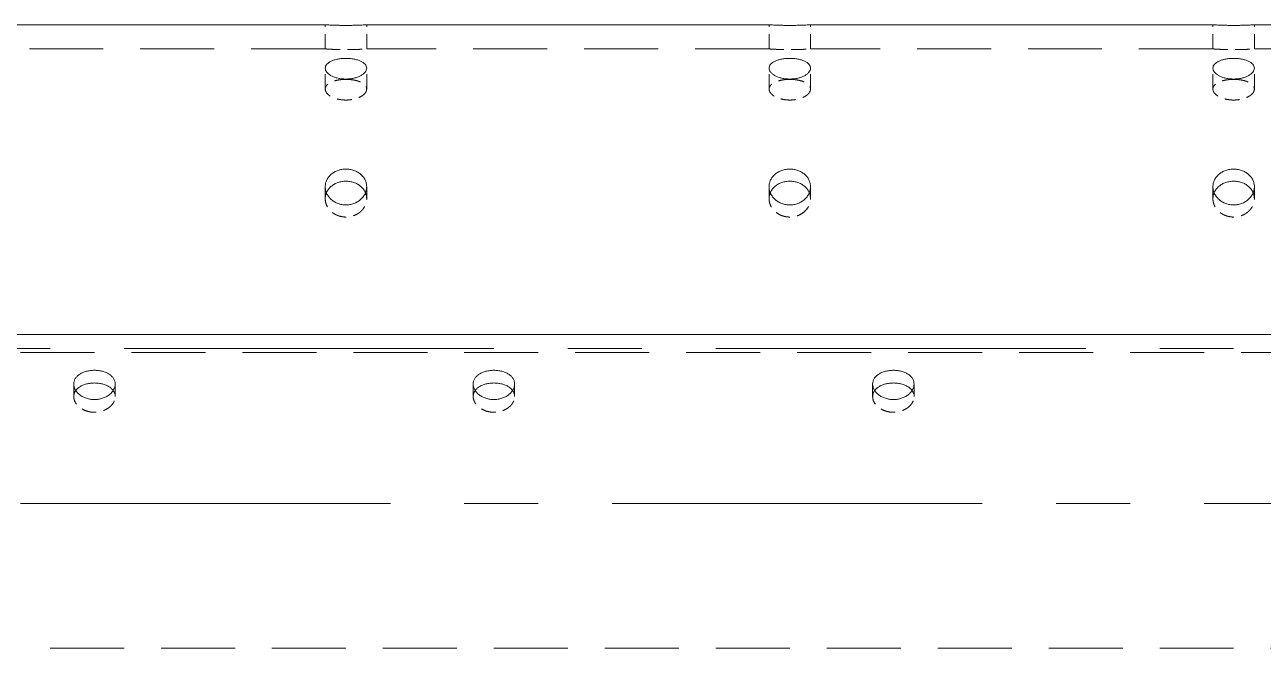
# Model space of a CAD drawing. Header units: millimetres. Extents: x -46397 to 283259, y -8690 to 23983.
# Drawn here: x 120083.1 to 120501.6, y 3193.8 to 3404.7 of the extents above; entities that cross this region are included whole.
import ezdxf

# ---------------------------------------------------------------- set-up
doc = ezdxf.new("R2010")
doc.units = ezdxf.units.MM
doc.linetypes.add('CENTER', pattern=[2, 1.25, -0.25, 0.25, -0.25])
doc.linetypes.add('HIDDENX2', pattern=[0.75, 0.5, -0.25])
doc.layers.add('DUONGTAM', color=1, linetype='CENTER', lineweight=0)
doc.layers.add('flashshoot', color=7, linetype='Continuous')

# ---------------------------------------------------------------- blocks, each defined once
blk = doc.blocks.new('A$C49aca623')
at = {"color": 2, "linetype": 'Continuous', "lineweight": 0, "ltscale": 10, "extrusion": (2.28848e-17, 1, 0)}
for p, q in [((-2097, -563.9), (-2233, -563.9)), ((-1947, -563.9), (-2083, -563.9)), ((-1797, -563.9), (-1933, -563.9)), ((-1647, -563.9), (-1783, -563.9))]:
    blk.add_line(p, q, dxfattribs=at)
at = {"color": 1, "linetype": 'HIDDENX2', "lineweight": 0, "ltscale": 10, "extrusion": (2.28848e-17, 1, 0)}
for p, q in [((-2097, -572.08), (-2097, -563.9)), ((-2083, -572.08), (-2083, -563.9)), ((-1947, -572.08), (-1947, -563.9)), ((-1933, -572.08), (-1933, -563.9)), ((-1797, -572.08), (-1797, -563.9)), ((-1783, -572.08), (-1783, -563.9)), ((-2097, -585.66), (-2097, -578.58)), ((-2083, -585.66), (-2083, -578.58)), ((-1947, -585.66), (-1947, -578.58)), ((-1933, -585.66), (-1933, -578.58)), ((-1797, -585.66), (-1797, -578.58)), ((-1783, -585.66), (-1783, -578.58)), ((-2097, -622.77), (-2097, -618.68)), ((-2083, -622.77), (-2083, -618.68)), ((-1947, -622.77), (-1947, -618.68)), ((-1933, -622.77), (-1933, -618.68)), ((-1797, -622.77), (-1797, -618.68)), ((-1783, -622.77), (-1783, -618.68))]:
    blk.add_line(p, q, dxfattribs=at)
at = {"color": 1, "linetype": 'HIDDENX2', "lineweight": 0, "ltscale": 50, "extrusion": (2.28848e-17, 1, 0)}
for p, q in [((-2097, -572.08), (-2233, -572.08)), ((-1947, -572.08), (-2083, -572.08)), ((-1797, -572.08), (-1933, -572.08)), ((-1647, -572.08), (-1783, -572.08)), ((1960, -774.82), (-2832, -774.82))]:
    blk.add_line(p, q, dxfattribs=at)
at = {"color": 2, "linetype": 'Continuous', "lineweight": 0, "ltscale": 10}
for points, knots in [([(-2083, -563.9), (-2083, -563.9), (-2083.04, -563.9), (-2083.22, -563.91), (-2083.35, -563.92), (-2083.71, -563.94), (-2083.93, -563.96), (-2084.45, -563.98), (-2084.74, -564), (-2085.36, -564.03), (-2085.71, -564.04), (-2086.48, -564.07), (-2086.89, -564.08), (-2087.75, -564.1), (-2088.2, -564.11), (-2089.11, -564.12), (-2089.56, -564.12), (-2090.44, -564.12), (-2090.89, -564.12), (-2091.8, -564.11), (-2092.25, -564.1), (-2093.11, -564.08), (-2093.52, -564.07), (-2094.29, -564.04), (-2094.64, -564.03), (-2095.26, -564), (-2095.55, -563.98), (-2096.07, -563.96), (-2096.29, -563.94), (-2096.65, -563.92), (-2096.78, -563.91), (-2096.96, -563.9), (-2097, -563.9), (-2097, -563.9)], [10.550311, 10.550311, 10.550311, 10.550311, 11.869099, 11.869099, 13.187888, 13.187888, 14.506676, 14.506676, 15.825465, 15.825465, 17.144254, 17.144254, 18.463043, 18.463043, 19.781833, 19.781833, 21.100622, 21.100622, 22.419411, 22.419411, 23.7382, 23.7382, 25.05699, 25.05699, 26.375779, 26.375779, 27.694567, 27.694567, 29.013356, 29.013356, 30.332144, 30.332144, 31.650933, 31.650933, 31.650933, 31.650933]), ([(-1933, -563.9), (-1933, -563.9), (-1933.04, -563.9), (-1933.22, -563.91), (-1933.35, -563.92), (-1933.71, -563.94), (-1933.93, -563.96), (-1934.45, -563.98), (-1934.74, -564), (-1935.36, -564.03), (-1935.71, -564.04), (-1936.48, -564.07), (-1936.89, -564.08), (-1937.75, -564.1), (-1938.2, -564.11), (-1939.11, -564.12), (-1939.56, -564.12), (-1940.44, -564.12), (-1940.89, -564.12), (-1941.8, -564.11), (-1942.25, -564.1), (-1943.11, -564.08), (-1943.52, -564.07), (-1944.29, -564.04), (-1944.64, -564.03), (-1945.26, -564), (-1945.55, -563.98), (-1946.07, -563.96), (-1946.29, -563.94), (-1946.65, -563.92), (-1946.78, -563.91), (-1946.96, -563.9), (-1947, -563.9), (-1947, -563.9)], [10.550311, 10.550311, 10.550311, 10.550311, 11.869099, 11.869099, 13.187888, 13.187888, 14.506676, 14.506676, 15.825465, 15.825465, 17.144254, 17.144254, 18.463043, 18.463043, 19.781833, 19.781833, 21.100622, 21.100622, 22.419411, 22.419411, 23.7382, 23.7382, 25.05699, 25.05699, 26.375779, 26.375779, 27.694567, 27.694567, 29.013356, 29.013356, 30.332144, 30.332144, 31.650933, 31.650933, 31.650933, 31.650933]), ([(-1783, -563.9), (-1783, -563.9), (-1783.04, -563.9), (-1783.22, -563.91), (-1783.35, -563.92), (-1783.71, -563.94), (-1783.93, -563.96), (-1784.45, -563.98), (-1784.74, -564), (-1785.36, -564.03), (-1785.71, -564.04), (-1786.48, -564.07), (-1786.89, -564.08), (-1787.75, -564.1), (-1788.2, -564.11), (-1789.11, -564.12), (-1789.56, -564.12), (-1790.44, -564.12), (-1790.89, -564.12), (-1791.8, -564.11), (-1792.25, -564.1), (-1793.11, -564.08), (-1793.52, -564.07), (-1794.29, -564.04), (-1794.64, -564.03), (-1795.26, -564), (-1795.55, -563.98), (-1796.07, -563.96), (-1796.29, -563.94), (-1796.65, -563.92), (-1796.78, -563.91), (-1796.96, -563.9), (-1797, -563.9), (-1797, -563.9)], [10.550311, 10.550311, 10.550311, 10.550311, 11.869099, 11.869099, 13.187888, 13.187888, 14.506676, 14.506676, 15.825465, 15.825465, 17.144254, 17.144254, 18.463043, 18.463043, 19.781833, 19.781833, 21.100622, 21.100622, 22.419411, 22.419411, 23.7382, 23.7382, 25.05699, 25.05699, 26.375779, 26.375779, 27.694567, 27.694567, 29.013356, 29.013356, 30.332144, 30.332144, 31.650933, 31.650933, 31.650933, 31.650933]), ([(-2090, -575.27), (-2089.56, -575.27), (-2089.11, -575.29), (-2088.2, -575.37), (-2087.75, -575.43), (-2086.89, -575.59), (-2086.48, -575.69), (-2085.71, -575.92), (-2085.36, -576.06), (-2084.74, -576.34), (-2084.45, -576.51), (-2083.93, -576.86), (-2083.71, -577.06), (-2083.35, -577.47), (-2083.22, -577.69), (-2083.04, -578.13), (-2083, -578.36), (-2083, -578.8), (-2083.04, -579.03), (-2083.22, -579.49), (-2083.35, -579.72), (-2083.71, -580.17), (-2083.93, -580.39), (-2084.45, -580.79), (-2084.74, -580.98), (-2085.36, -581.32), (-2085.71, -581.47), (-2086.48, -581.76), (-2086.89, -581.88), (-2087.75, -582.07), (-2088.2, -582.15), (-2089.11, -582.25), (-2089.56, -582.27), (-2090.44, -582.27), (-2090.89, -582.25), (-2091.8, -582.15), (-2092.25, -582.07), (-2093.11, -581.88), (-2093.52, -581.76), (-2094.29, -581.47), (-2094.64, -581.32), (-2095.26, -580.98), (-2095.55, -580.79), (-2096.07, -580.39), (-2096.29, -580.17), (-2096.65, -579.72), (-2096.78, -579.49), (-2096.96, -579.03), (-2097, -578.8), (-2097, -578.36), (-2096.96, -578.13), (-2096.78, -577.69), (-2096.65, -577.47), (-2096.29, -577.06), (-2096.07, -576.86), (-2095.55, -576.51), (-2095.26, -576.34), (-2094.64, -576.06), (-2094.29, -575.92), (-2093.52, -575.69), (-2093.11, -575.59), (-2092.25, -575.43), (-2091.8, -575.37), (-2090.89, -575.29), (-2090.44, -575.27), (-2090, -575.27)], [0, 0, 0, 0, 1.318789, 1.318789, 2.637578, 2.637578, 3.956368, 3.956368, 5.275157, 5.275157, 6.593945, 6.593945, 7.912734, 7.912734, 9.231522, 9.231522, 10.550311, 10.550311, 11.869099, 11.869099, 13.187888, 13.187888, 14.506676, 14.506676, 15.825465, 15.825465, 17.144254, 17.144254, 18.463043, 18.463043, 19.781833, 19.781833, 21.100622, 21.100622, 22.419411, 22.419411, 23.7382, 23.7382, 25.05699, 25.05699, 26.375779, 26.375779, 27.694567, 27.694567, 29.013356, 29.013356, 30.332144, 30.332144, 31.650933, 31.650933, 32.969721, 32.969721, 34.28851, 34.28851, 35.607298, 35.607298, 36.926087, 36.926087, 38.244876, 38.244876, 39.563665, 39.563665, 40.882454, 40.882454, 42.201244, 42.201244, 42.201244, 42.201244]), ([(-1940, -575.27), (-1939.56, -575.27), (-1939.11, -575.29), (-1938.2, -575.37), (-1937.75, -575.43), (-1936.89, -575.59), (-1936.48, -575.69), (-1935.71, -575.92), (-1935.36, -576.06), (-1934.74, -576.34), (-1934.45, -576.51), (-1933.93, -576.86), (-1933.71, -577.06), (-1933.35, -577.47), (-1933.22, -577.69), (-1933.04, -578.13), (-1933, -578.36), (-1933, -578.8), (-1933.04, -579.03), (-1933.22, -579.49), (-1933.35, -579.72), (-1933.71, -580.17), (-1933.93, -580.39), (-1934.45, -580.79), (-1934.74, -580.98), (-1935.36, -581.32), (-1935.71, -581.47), (-1936.48, -581.76), (-1936.89, -581.88), (-1937.75, -582.07), (-1938.2, -582.15), (-1939.11, -582.25), (-1939.56, -582.27), (-1940.44, -582.27), (-1940.89, -582.25), (-1941.8, -582.15), (-1942.25, -582.07), (-1943.11, -581.88), (-1943.52, -581.76), (-1944.29, -581.47), (-1944.64, -581.32), (-1945.26, -580.98), (-1945.55, -580.79), (-1946.07, -580.39), (-1946.29, -580.17), (-1946.65, -579.72), (-1946.78, -579.49), (-1946.96, -579.03), (-1947, -578.8), (-1947, -578.36), (-1946.96, -578.13), (-1946.78, -577.69), (-1946.65, -577.47), (-1946.29, -577.06), (-1946.07, -576.86), (-1945.55, -576.51), (-1945.26, -576.34), (-1944.64, -576.06), (-1944.29, -575.92), (-1943.52, -575.69), (-1943.11, -575.59), (-1942.25, -575.43), (-1941.8, -575.37), (-1940.89, -575.29), (-1940.44, -575.27), (-1940, -575.27)], [0, 0, 0, 0, 1.318789, 1.318789, 2.637578, 2.637578, 3.956368, 3.956368, 5.275157, 5.275157, 6.593945, 6.593945, 7.912734, 7.912734, 9.231522, 9.231522, 10.550311, 10.550311, 11.869099, 11.869099, 13.187888, 13.187888, 14.506676, 14.506676, 15.825465, 15.825465, 17.144254, 17.144254, 18.463043, 18.463043, 19.781833, 19.781833, 21.100622, 21.100622, 22.419411, 22.419411, 23.7382, 23.7382, 25.05699, 25.05699, 26.375779, 26.375779, 27.694567, 27.694567, 29.013356, 29.013356, 30.332144, 30.332144, 31.650933, 31.650933, 32.969721, 32.969721, 34.28851, 34.28851, 35.607298, 35.607298, 36.926087, 36.926087, 38.244876, 38.244876, 39.563665, 39.563665, 40.882454, 40.882454, 42.201244, 42.201244, 42.201244, 42.201244]), ([(-1790, -575.27), (-1789.56, -575.27), (-1789.11, -575.29), (-1788.2, -575.37), (-1787.75, -575.43), (-1786.89, -575.59), (-1786.48, -575.69), (-1785.71, -575.92), (-1785.36, -576.06), (-1784.74, -576.34), (-1784.45, -576.51), (-1783.93, -576.86), (-1783.71, -577.06), (-1783.35, -577.47), (-1783.22, -577.69), (-1783.04, -578.13), (-1783, -578.36), (-1783, -578.8), (-1783.04, -579.03), (-1783.22, -579.49), (-1783.35, -579.72), (-1783.71, -580.17), (-1783.93, -580.39), (-1784.45, -580.79), (-1784.74, -580.98), (-1785.36, -581.32), (-1785.71, -581.47), (-1786.48, -581.76), (-1786.89, -581.88), (-1787.75, -582.07), (-1788.2, -582.15), (-1789.11, -582.25), (-1789.56, -582.27), (-1790.44, -582.27), (-1790.89, -582.25), (-1791.8, -582.15), (-1792.25, -582.07), (-1793.11, -581.88), (-1793.52, -581.76), (-1794.29, -581.47), (-1794.64, -581.32), (-1795.26, -580.98), (-1795.55, -580.79), (-1796.07, -580.39), (-1796.29, -580.17), (-1796.65, -579.72), (-1796.78, -579.49), (-1796.96, -579.03), (-1797, -578.8), (-1797, -578.36), (-1796.96, -578.13), (-1796.78, -577.69), (-1796.65, -577.47), (-1796.29, -577.06), (-1796.07, -576.86), (-1795.55, -576.51), (-1795.26, -576.34), (-1794.64, -576.06), (-1794.29, -575.92), (-1793.52, -575.69), (-1793.11, -575.59), (-1792.25, -575.43), (-1791.8, -575.37), (-1790.89, -575.29), (-1790.44, -575.27), (-1790, -575.27)], [0, 0, 0, 0, 1.318789, 1.318789, 2.637578, 2.637578, 3.956368, 3.956368, 5.275157, 5.275157, 6.593945, 6.593945, 7.912734, 7.912734, 9.231522, 9.231522, 10.550311, 10.550311, 11.869099, 11.869099, 13.187888, 13.187888, 14.506676, 14.506676, 15.825465, 15.825465, 17.144254, 17.144254, 18.463043, 18.463043, 19.781833, 19.781833, 21.100622, 21.100622, 22.419411, 22.419411, 23.7382, 23.7382, 25.05699, 25.05699, 26.375779, 26.375779, 27.694567, 27.694567, 29.013356, 29.013356, 30.332144, 30.332144, 31.650933, 31.650933, 32.969721, 32.969721, 34.28851, 34.28851, 35.607298, 35.607298, 36.926087, 36.926087, 38.244876, 38.244876, 39.563665, 39.563665, 40.882454, 40.882454, 42.201244, 42.201244, 42.201244, 42.201244]), ([(-2090, -612.72), (-2089.56, -612.72), (-2089.11, -612.76), (-2088.2, -612.91), (-2087.75, -613.02), (-2086.89, -613.32), (-2086.48, -613.51), (-2085.71, -613.94), (-2085.36, -614.18), (-2084.74, -614.71), (-2084.45, -615), (-2083.93, -615.65), (-2083.71, -616), (-2083.35, -616.74), (-2083.22, -617.12), (-2083.04, -617.9), (-2083, -618.29), (-2083, -619.06), (-2083.04, -619.45), (-2083.22, -620.24), (-2083.35, -620.63), (-2083.71, -621.39), (-2083.93, -621.75), (-2084.45, -622.43), (-2084.74, -622.74), (-2085.36, -623.29), (-2085.71, -623.55), (-2086.48, -624.01), (-2086.89, -624.21), (-2087.75, -624.53), (-2088.2, -624.65), (-2089.11, -624.81), (-2089.56, -624.85), (-2090.44, -624.85), (-2090.89, -624.81), (-2091.8, -624.65), (-2092.25, -624.53), (-2093.11, -624.21), (-2093.52, -624.01), (-2094.29, -623.55), (-2094.64, -623.29), (-2095.26, -622.74), (-2095.55, -622.43), (-2096.07, -621.75), (-2096.29, -621.39), (-2096.65, -620.63), (-2096.78, -620.24), (-2096.96, -619.45), (-2097, -619.06), (-2097, -618.29), (-2096.96, -617.9), (-2096.78, -617.12), (-2096.65, -616.74), (-2096.29, -616), (-2096.07, -615.65), (-2095.55, -615), (-2095.26, -614.71), (-2094.64, -614.18), (-2094.29, -613.94), (-2093.52, -613.51), (-2093.11, -613.32), (-2092.25, -613.02), (-2091.8, -612.91), (-2090.89, -612.76), (-2090.44, -612.72), (-2090, -612.72)], [0, 0, 0, 0, 1.318789, 1.318789, 2.637578, 2.637578, 3.956368, 3.956368, 5.275157, 5.275157, 6.593945, 6.593945, 7.912734, 7.912734, 9.231522, 9.231522, 10.550311, 10.550311, 11.869099, 11.869099, 13.187888, 13.187888, 14.506676, 14.506676, 15.825465, 15.825465, 17.144254, 17.144254, 18.463043, 18.463043, 19.781833, 19.781833, 21.100622, 21.100622, 22.419411, 22.419411, 23.7382, 23.7382, 25.05699, 25.05699, 26.375779, 26.375779, 27.694567, 27.694567, 29.013356, 29.013356, 30.332144, 30.332144, 31.650933, 31.650933, 32.969721, 32.969721, 34.28851, 34.28851, 35.607298, 35.607298, 36.926087, 36.926087, 38.244876, 38.244876, 39.563665, 39.563665, 40.882454, 40.882454, 42.201244, 42.201244, 42.201244, 42.201244]), ([(-1940, -612.72), (-1939.56, -612.72), (-1939.11, -612.76), (-1938.2, -612.91), (-1937.75, -613.02), (-1936.89, -613.32), (-1936.48, -613.51), (-1935.71, -613.94), (-1935.36, -614.18), (-1934.74, -614.71), (-1934.45, -615), (-1933.93, -615.65), (-1933.71, -616), (-1933.35, -616.74), (-1933.22, -617.12), (-1933.04, -617.9), (-1933, -618.29), (-1933, -619.06), (-1933.04, -619.45), (-1933.22, -620.24), (-1933.35, -620.63), (-1933.71, -621.39), (-1933.93, -621.75), (-1934.45, -622.43), (-1934.74, -622.74), (-1935.36, -623.29), (-1935.71, -623.55), (-1936.48, -624.01), (-1936.89, -624.21), (-1937.75, -624.53), (-1938.2, -624.65), (-1939.11, -624.81), (-1939.56, -624.85), (-1940.44, -624.85), (-1940.89, -624.81), (-1941.8, -624.65), (-1942.25, -624.53), (-1943.11, -624.21), (-1943.52, -624.01), (-1944.29, -623.55), (-1944.64, -623.29), (-1945.26, -622.74), (-1945.55, -622.43), (-1946.07, -621.75), (-1946.29, -621.39), (-1946.65, -620.63), (-1946.78, -620.24), (-1946.96, -619.45), (-1947, -619.06), (-1947, -618.29), (-1946.96, -617.9), (-1946.78, -617.12), (-1946.65, -616.74), (-1946.29, -616), (-1946.07, -615.65), (-1945.55, -615), (-1945.26, -614.71), (-1944.64, -614.18), (-1944.29, -613.94), (-1943.52, -613.51), (-1943.11, -613.32), (-1942.25, -613.02), (-1941.8, -612.91), (-1940.89, -612.76), (-1940.44, -612.72), (-1940, -612.72)], [0, 0, 0, 0, 1.318789, 1.318789, 2.637578, 2.637578, 3.956368, 3.956368, 5.275157, 5.275157, 6.593945, 6.593945, 7.912734, 7.912734, 9.231522, 9.231522, 10.550311, 10.550311, 11.869099, 11.869099, 13.187888, 13.187888, 14.506676, 14.506676, 15.825465, 15.825465, 17.144254, 17.144254, 18.463043, 18.463043, 19.781833, 19.781833, 21.100622, 21.100622, 22.419411, 22.419411, 23.7382, 23.7382, 25.05699, 25.05699, 26.375779, 26.375779, 27.694567, 27.694567, 29.013356, 29.013356, 30.332144, 30.332144, 31.650933, 31.650933, 32.969721, 32.969721, 34.28851, 34.28851, 35.607298, 35.607298, 36.926087, 36.926087, 38.244876, 38.244876, 39.563665, 39.563665, 40.882454, 40.882454, 42.201244, 42.201244, 42.201244, 42.201244]), ([(-1790, -612.72), (-1789.56, -612.72), (-1789.11, -612.76), (-1788.2, -612.91), (-1787.75, -613.02), (-1786.89, -613.32), (-1786.48, -613.51), (-1785.71, -613.94), (-1785.36, -614.18), (-1784.74, -614.71), (-1784.45, -615), (-1783.93, -615.65), (-1783.71, -616), (-1783.35, -616.74), (-1783.22, -617.12), (-1783.04, -617.9), (-1783, -618.29), (-1783, -619.06), (-1783.04, -619.45), (-1783.22, -620.24), (-1783.35, -620.63), (-1783.71, -621.39), (-1783.93, -621.75), (-1784.45, -622.43), (-1784.74, -622.74), (-1785.36, -623.29), (-1785.71, -623.55), (-1786.48, -624.01), (-1786.89, -624.21), (-1787.75, -624.53), (-1788.2, -624.65), (-1789.11, -624.81), (-1789.56, -624.85), (-1790.44, -624.85), (-1790.89, -624.81), (-1791.8, -624.65), (-1792.25, -624.53), (-1793.11, -624.21), (-1793.52, -624.01), (-1794.29, -623.55), (-1794.64, -623.29), (-1795.26, -622.74), (-1795.55, -622.43), (-1796.07, -621.75), (-1796.29, -621.39), (-1796.65, -620.63), (-1796.78, -620.24), (-1796.96, -619.45), (-1797, -619.06), (-1797, -618.29), (-1796.96, -617.9), (-1796.78, -617.12), (-1796.65, -616.74), (-1796.29, -616), (-1796.07, -615.65), (-1795.55, -615), (-1795.26, -614.71), (-1794.64, -614.18), (-1794.29, -613.94), (-1793.52, -613.51), (-1793.11, -613.32), (-1792.25, -613.02), (-1791.8, -612.91), (-1790.89, -612.76), (-1790.44, -612.72), (-1790, -612.72)], [0, 0, 0, 0, 1.318789, 1.318789, 2.637578, 2.637578, 3.956368, 3.956368, 5.275157, 5.275157, 6.593945, 6.593945, 7.912734, 7.912734, 9.231522, 9.231522, 10.550311, 10.550311, 11.869099, 11.869099, 13.187888, 13.187888, 14.506676, 14.506676, 15.825465, 15.825465, 17.144254, 17.144254, 18.463043, 18.463043, 19.781833, 19.781833, 21.100622, 21.100622, 22.419411, 22.419411, 23.7382, 23.7382, 25.05699, 25.05699, 26.375779, 26.375779, 27.694567, 27.694567, 29.013356, 29.013356, 30.332144, 30.332144, 31.650933, 31.650933, 32.969721, 32.969721, 34.28851, 34.28851, 35.607298, 35.607298, 36.926087, 36.926087, 38.244876, 38.244876, 39.563665, 39.563665, 40.882454, 40.882454, 42.201244, 42.201244, 42.201244, 42.201244]), ([(-2090, -616.82), (-2090.44, -616.82), (-2090.89, -616.86), (-2091.8, -617.01), (-2092.25, -617.12), (-2093.11, -617.42), (-2093.52, -617.6), (-2094.29, -618.03), (-2094.64, -618.28), (-2095.26, -618.8), (-2095.55, -619.1), (-2096.07, -619.74), (-2096.29, -620.09), (-2096.51, -620.55), (-2096.55, -620.64), (-2096.59, -620.73)], [0, 0, 0, 0, 1.318854, 1.318854, 2.637708, 2.637708, 3.956563, 3.956563, 5.275417, 5.275417, 6.59427, 6.59427, 7.913123, 7.913123, 8.233495, 8.233495, 8.233495, 8.233495]), ([(-2083.41, -620.73), (-2083.45, -620.64), (-2083.49, -620.55), (-2083.71, -620.09), (-2083.93, -619.74), (-2084.45, -619.1), (-2084.74, -618.8), (-2085.36, -618.28), (-2085.71, -618.03), (-2086.48, -617.6), (-2086.89, -617.42), (-2087.75, -617.12), (-2088.2, -617.01), (-2089.11, -616.86), (-2089.56, -616.82), (-2090, -616.82)], [33.969824, 33.969824, 33.969824, 33.969824, 34.290196, 34.290196, 35.609049, 35.609049, 36.927902, 36.927902, 38.246757, 38.246757, 39.565611, 39.565611, 40.884465, 40.884465, 42.203319, 42.203319, 42.203319, 42.203319]), ([(-1940, -616.82), (-1940.44, -616.82), (-1940.89, -616.86), (-1941.8, -617.01), (-1942.25, -617.12), (-1943.11, -617.42), (-1943.52, -617.6), (-1944.29, -618.03), (-1944.64, -618.28), (-1945.26, -618.8), (-1945.55, -619.1), (-1946.07, -619.74), (-1946.29, -620.09), (-1946.51, -620.55), (-1946.55, -620.64), (-1946.59, -620.73)], [0, 0, 0, 0, 1.318854, 1.318854, 2.637708, 2.637708, 3.956563, 3.956563, 5.275417, 5.275417, 6.59427, 6.59427, 7.913123, 7.913123, 8.233495, 8.233495, 8.233495, 8.233495]), ([(-1933.41, -620.73), (-1933.45, -620.64), (-1933.49, -620.55), (-1933.71, -620.09), (-1933.93, -619.74), (-1934.45, -619.1), (-1934.74, -618.8), (-1935.36, -618.28), (-1935.71, -618.03), (-1936.48, -617.6), (-1936.89, -617.42), (-1937.75, -617.12), (-1938.2, -617.01), (-1939.11, -616.86), (-1939.56, -616.82), (-1940, -616.82)], [33.969824, 33.969824, 33.969824, 33.969824, 34.290196, 34.290196, 35.609049, 35.609049, 36.927902, 36.927902, 38.246757, 38.246757, 39.565611, 39.565611, 40.884465, 40.884465, 42.203319, 42.203319, 42.203319, 42.203319]), ([(-1790, -616.82), (-1790.44, -616.82), (-1790.89, -616.86), (-1791.8, -617.01), (-1792.25, -617.12), (-1793.11, -617.42), (-1793.52, -617.6), (-1794.29, -618.03), (-1794.64, -618.28), (-1795.26, -618.8), (-1795.55, -619.1), (-1796.07, -619.74), (-1796.29, -620.09), (-1796.51, -620.55), (-1796.55, -620.64), (-1796.59, -620.73)], [0, 0, 0, 0, 1.318854, 1.318854, 2.637708, 2.637708, 3.956563, 3.956563, 5.275417, 5.275417, 6.59427, 6.59427, 7.913123, 7.913123, 8.233495, 8.233495, 8.233495, 8.233495]), ([(-1783.41, -620.73), (-1783.45, -620.64), (-1783.49, -620.55), (-1783.71, -620.09), (-1783.93, -619.74), (-1784.45, -619.1), (-1784.74, -618.8), (-1785.36, -618.28), (-1785.71, -618.03), (-1786.48, -617.6), (-1786.89, -617.42), (-1787.75, -617.12), (-1788.2, -617.01), (-1789.11, -616.86), (-1789.56, -616.82), (-1790, -616.82)], [33.969824, 33.969824, 33.969824, 33.969824, 34.290196, 34.290196, 35.609049, 35.609049, 36.927902, 36.927902, 38.246757, 38.246757, 39.565611, 39.565611, 40.884465, 40.884465, 42.203319, 42.203319, 42.203319, 42.203319])]:
    blk.add_open_spline(points, degree=3, knots=knots, dxfattribs=at)
at = {"color": 1, "linetype": 'HIDDENX2', "lineweight": 0, "ltscale": 10}
for points, knots in [([(-2097, -572.08), (-2097, -572.08), (-2096.96, -572.08), (-2096.78, -572.09), (-2096.65, -572.1), (-2096.29, -572.13), (-2096.07, -572.14), (-2095.55, -572.17), (-2095.26, -572.19), (-2094.64, -572.22), (-2094.29, -572.23), (-2093.52, -572.26), (-2093.11, -572.28), (-2092.25, -572.3), (-2091.8, -572.31), (-2090.89, -572.32), (-2090.44, -572.32), (-2089.56, -572.32), (-2089.11, -572.32), (-2088.2, -572.31), (-2087.75, -572.3), (-2086.89, -572.28), (-2086.48, -572.26), (-2085.71, -572.23), (-2085.36, -572.22), (-2084.74, -572.19), (-2084.45, -572.17), (-2083.93, -572.14), (-2083.71, -572.13), (-2083.35, -572.1), (-2083.22, -572.09), (-2083.04, -572.08), (-2083, -572.08), (-2083, -572.08)], [10.55083, 10.55083, 10.55083, 10.55083, 11.869683, 11.869683, 13.188536, 13.188536, 14.507389, 14.507389, 15.826243, 15.826243, 17.145097, 17.145097, 18.463951, 18.463951, 19.782805, 19.782805, 21.10166, 21.10166, 22.420514, 22.420514, 23.739368, 23.739368, 25.058222, 25.058222, 26.377077, 26.377077, 27.69593, 27.69593, 29.014783, 29.014783, 30.333636, 30.333636, 31.652489, 31.652489, 31.652489, 31.652489]), ([(-1947, -572.08), (-1947, -572.08), (-1946.96, -572.08), (-1946.78, -572.09), (-1946.65, -572.1), (-1946.29, -572.13), (-1946.07, -572.14), (-1945.55, -572.17), (-1945.26, -572.19), (-1944.64, -572.22), (-1944.29, -572.23), (-1943.52, -572.26), (-1943.11, -572.28), (-1942.25, -572.3), (-1941.8, -572.31), (-1940.89, -572.32), (-1940.44, -572.32), (-1939.56, -572.32), (-1939.11, -572.32), (-1938.2, -572.31), (-1937.75, -572.3), (-1936.89, -572.28), (-1936.48, -572.26), (-1935.71, -572.23), (-1935.36, -572.22), (-1934.74, -572.19), (-1934.45, -572.17), (-1933.93, -572.14), (-1933.71, -572.13), (-1933.35, -572.1), (-1933.22, -572.09), (-1933.04, -572.08), (-1933, -572.08), (-1933, -572.08)], [10.55083, 10.55083, 10.55083, 10.55083, 11.869683, 11.869683, 13.188536, 13.188536, 14.507389, 14.507389, 15.826243, 15.826243, 17.145097, 17.145097, 18.463951, 18.463951, 19.782805, 19.782805, 21.10166, 21.10166, 22.420514, 22.420514, 23.739368, 23.739368, 25.058222, 25.058222, 26.377077, 26.377077, 27.69593, 27.69593, 29.014783, 29.014783, 30.333636, 30.333636, 31.652489, 31.652489, 31.652489, 31.652489]), ([(-1797, -572.08), (-1797, -572.08), (-1796.96, -572.08), (-1796.78, -572.09), (-1796.65, -572.1), (-1796.29, -572.13), (-1796.07, -572.14), (-1795.55, -572.17), (-1795.26, -572.19), (-1794.64, -572.22), (-1794.29, -572.23), (-1793.52, -572.26), (-1793.11, -572.28), (-1792.25, -572.3), (-1791.8, -572.31), (-1790.89, -572.32), (-1790.44, -572.32), (-1789.56, -572.32), (-1789.11, -572.32), (-1788.2, -572.31), (-1787.75, -572.3), (-1786.89, -572.28), (-1786.48, -572.26), (-1785.71, -572.23), (-1785.36, -572.22), (-1784.74, -572.19), (-1784.45, -572.17), (-1783.93, -572.14), (-1783.71, -572.13), (-1783.35, -572.1), (-1783.22, -572.09), (-1783.04, -572.08), (-1783, -572.08), (-1783, -572.08)], [10.55083, 10.55083, 10.55083, 10.55083, 11.869683, 11.869683, 13.188536, 13.188536, 14.507389, 14.507389, 15.826243, 15.826243, 17.145097, 17.145097, 18.463951, 18.463951, 19.782805, 19.782805, 21.10166, 21.10166, 22.420514, 22.420514, 23.739368, 23.739368, 25.058222, 25.058222, 26.377077, 26.377077, 27.69593, 27.69593, 29.014783, 29.014783, 30.333636, 30.333636, 31.652489, 31.652489, 31.652489, 31.652489]), ([(-2090, -582.37), (-2090.44, -582.37), (-2090.89, -582.39), (-2091.8, -582.47), (-2092.25, -582.53), (-2093.11, -582.69), (-2093.52, -582.79), (-2094.29, -583.02), (-2094.64, -583.15), (-2095.26, -583.43), (-2095.55, -583.59), (-2096.07, -583.95), (-2096.29, -584.15), (-2096.65, -584.56), (-2096.78, -584.77), (-2096.96, -585.22), (-2097, -585.44), (-2097, -585.88), (-2096.96, -586.11), (-2096.78, -586.57), (-2096.65, -586.81), (-2096.29, -587.26), (-2096.07, -587.48), (-2095.55, -587.88), (-2095.26, -588.07), (-2094.64, -588.41), (-2094.29, -588.57), (-2093.52, -588.85), (-2093.11, -588.97), (-2092.25, -589.17), (-2091.8, -589.25), (-2090.89, -589.35), (-2090.44, -589.37), (-2089.56, -589.37), (-2089.11, -589.35), (-2088.2, -589.25), (-2087.75, -589.17), (-2086.89, -588.97), (-2086.48, -588.85), (-2085.71, -588.57), (-2085.36, -588.41), (-2084.74, -588.07), (-2084.45, -587.88), (-2083.93, -587.48), (-2083.71, -587.26), (-2083.35, -586.81), (-2083.22, -586.57), (-2083.04, -586.11), (-2083, -585.88), (-2083, -585.44), (-2083.04, -585.22), (-2083.22, -584.77), (-2083.35, -584.56), (-2083.71, -584.15), (-2083.93, -583.95), (-2084.45, -583.59), (-2084.74, -583.43), (-2085.36, -583.15), (-2085.71, -583.02), (-2086.48, -582.79), (-2086.89, -582.69), (-2087.75, -582.53), (-2088.2, -582.47), (-2089.11, -582.39), (-2089.56, -582.37), (-2090, -582.37)], [0, 0, 0, 0, 1.318854, 1.318854, 2.637708, 2.637708, 3.956563, 3.956563, 5.275417, 5.275417, 6.59427, 6.59427, 7.913123, 7.913123, 9.231977, 9.231977, 10.55083, 10.55083, 11.869683, 11.869683, 13.188536, 13.188536, 14.507389, 14.507389, 15.826243, 15.826243, 17.145097, 17.145097, 18.463951, 18.463951, 19.782805, 19.782805, 21.10166, 21.10166, 22.420514, 22.420514, 23.739368, 23.739368, 25.058222, 25.058222, 26.377077, 26.377077, 27.69593, 27.69593, 29.014783, 29.014783, 30.333636, 30.333636, 31.652489, 31.652489, 32.971343, 32.971343, 34.290196, 34.290196, 35.609049, 35.609049, 36.927902, 36.927902, 38.246757, 38.246757, 39.565611, 39.565611, 40.884465, 40.884465, 42.203319, 42.203319, 42.203319, 42.203319]), ([(-1940, -582.37), (-1940.44, -582.37), (-1940.89, -582.39), (-1941.8, -582.47), (-1942.25, -582.53), (-1943.11, -582.69), (-1943.52, -582.79), (-1944.29, -583.02), (-1944.64, -583.15), (-1945.26, -583.43), (-1945.55, -583.59), (-1946.07, -583.95), (-1946.29, -584.15), (-1946.65, -584.56), (-1946.78, -584.77), (-1946.96, -585.22), (-1947, -585.44), (-1947, -585.88), (-1946.96, -586.11), (-1946.78, -586.57), (-1946.65, -586.81), (-1946.29, -587.26), (-1946.07, -587.48), (-1945.55, -587.88), (-1945.26, -588.07), (-1944.64, -588.41), (-1944.29, -588.57), (-1943.52, -588.85), (-1943.11, -588.97), (-1942.25, -589.17), (-1941.8, -589.25), (-1940.89, -589.35), (-1940.44, -589.37), (-1939.56, -589.37), (-1939.11, -589.35), (-1938.2, -589.25), (-1937.75, -589.17), (-1936.89, -588.97), (-1936.48, -588.85), (-1935.71, -588.57), (-1935.36, -588.41), (-1934.74, -588.07), (-1934.45, -587.88), (-1933.93, -587.48), (-1933.71, -587.26), (-1933.35, -586.81), (-1933.22, -586.57), (-1933.04, -586.11), (-1933, -585.88), (-1933, -585.44), (-1933.04, -585.22), (-1933.22, -584.77), (-1933.35, -584.56), (-1933.71, -584.15), (-1933.93, -583.95), (-1934.45, -583.59), (-1934.74, -583.43), (-1935.36, -583.15), (-1935.71, -583.02), (-1936.48, -582.79), (-1936.89, -582.69), (-1937.75, -582.53), (-1938.2, -582.47), (-1939.11, -582.39), (-1939.56, -582.37), (-1940, -582.37)], [0, 0, 0, 0, 1.318854, 1.318854, 2.637708, 2.637708, 3.956563, 3.956563, 5.275417, 5.275417, 6.59427, 6.59427, 7.913123, 7.913123, 9.231977, 9.231977, 10.55083, 10.55083, 11.869683, 11.869683, 13.188536, 13.188536, 14.507389, 14.507389, 15.826243, 15.826243, 17.145097, 17.145097, 18.463951, 18.463951, 19.782805, 19.782805, 21.10166, 21.10166, 22.420514, 22.420514, 23.739368, 23.739368, 25.058222, 25.058222, 26.377077, 26.377077, 27.69593, 27.69593, 29.014783, 29.014783, 30.333636, 30.333636, 31.652489, 31.652489, 32.971343, 32.971343, 34.290196, 34.290196, 35.609049, 35.609049, 36.927902, 36.927902, 38.246757, 38.246757, 39.565611, 39.565611, 40.884465, 40.884465, 42.203319, 42.203319, 42.203319, 42.203319]), ([(-1790, -582.37), (-1790.44, -582.37), (-1790.89, -582.39), (-1791.8, -582.47), (-1792.25, -582.53), (-1793.11, -582.69), (-1793.52, -582.79), (-1794.29, -583.02), (-1794.64, -583.15), (-1795.26, -583.43), (-1795.55, -583.59), (-1796.07, -583.95), (-1796.29, -584.15), (-1796.65, -584.56), (-1796.78, -584.77), (-1796.96, -585.22), (-1797, -585.44), (-1797, -585.88), (-1796.96, -586.11), (-1796.78, -586.57), (-1796.65, -586.81), (-1796.29, -587.26), (-1796.07, -587.48), (-1795.55, -587.88), (-1795.26, -588.07), (-1794.64, -588.41), (-1794.29, -588.57), (-1793.52, -588.85), (-1793.11, -588.97), (-1792.25, -589.17), (-1791.8, -589.25), (-1790.89, -589.35), (-1790.44, -589.37), (-1789.56, -589.37), (-1789.11, -589.35), (-1788.2, -589.25), (-1787.75, -589.17), (-1786.89, -588.97), (-1786.48, -588.85), (-1785.71, -588.57), (-1785.36, -588.41), (-1784.74, -588.07), (-1784.45, -587.88), (-1783.93, -587.48), (-1783.71, -587.26), (-1783.35, -586.81), (-1783.22, -586.57), (-1783.04, -586.11), (-1783, -585.88), (-1783, -585.44), (-1783.04, -585.22), (-1783.22, -584.77), (-1783.35, -584.56), (-1783.71, -584.15), (-1783.93, -583.95), (-1784.45, -583.59), (-1784.74, -583.43), (-1785.36, -583.15), (-1785.71, -583.02), (-1786.48, -582.79), (-1786.89, -582.69), (-1787.75, -582.53), (-1788.2, -582.47), (-1789.11, -582.39), (-1789.56, -582.37), (-1790, -582.37)], [0, 0, 0, 0, 1.318854, 1.318854, 2.637708, 2.637708, 3.956563, 3.956563, 5.275417, 5.275417, 6.59427, 6.59427, 7.913123, 7.913123, 9.231977, 9.231977, 10.55083, 10.55083, 11.869683, 11.869683, 13.188536, 13.188536, 14.507389, 14.507389, 15.826243, 15.826243, 17.145097, 17.145097, 18.463951, 18.463951, 19.782805, 19.782805, 21.10166, 21.10166, 22.420514, 22.420514, 23.739368, 23.739368, 25.058222, 25.058222, 26.377077, 26.377077, 27.69593, 27.69593, 29.014783, 29.014783, 30.333636, 30.333636, 31.652489, 31.652489, 32.971343, 32.971343, 34.290196, 34.290196, 35.609049, 35.609049, 36.927902, 36.927902, 38.246757, 38.246757, 39.565611, 39.565611, 40.884465, 40.884465, 42.203319, 42.203319, 42.203319, 42.203319]), ([(-2096.59, -620.73), (-2096.71, -621.02), (-2096.8, -621.31), (-2096.96, -621.99), (-2097, -622.38), (-2097, -623.15), (-2096.96, -623.54), (-2096.78, -624.33), (-2096.65, -624.72), (-2096.29, -625.48), (-2096.07, -625.85), (-2095.55, -626.52), (-2095.26, -626.84), (-2094.64, -627.39), (-2094.29, -627.65), (-2093.52, -628.11), (-2093.11, -628.31), (-2092.25, -628.63), (-2091.8, -628.75), (-2090.89, -628.91), (-2090.44, -628.95), (-2089.56, -628.95), (-2089.11, -628.91), (-2088.2, -628.75), (-2087.75, -628.63), (-2086.89, -628.31), (-2086.48, -628.11), (-2085.71, -627.65), (-2085.36, -627.39), (-2084.74, -626.84), (-2084.45, -626.52), (-2083.93, -625.85), (-2083.71, -625.48), (-2083.35, -624.72), (-2083.22, -624.33), (-2083.04, -623.54), (-2083, -623.15), (-2083, -622.38), (-2083.04, -621.99), (-2083.2, -621.31), (-2083.29, -621.02), (-2083.41, -620.73)], [8.233495, 8.233495, 8.233495, 8.233495, 9.231977, 9.231977, 10.55083, 10.55083, 11.869683, 11.869683, 13.188536, 13.188536, 14.507389, 14.507389, 15.826243, 15.826243, 17.145097, 17.145097, 18.463951, 18.463951, 19.782805, 19.782805, 21.10166, 21.10166, 22.420514, 22.420514, 23.739368, 23.739368, 25.058222, 25.058222, 26.377077, 26.377077, 27.69593, 27.69593, 29.014783, 29.014783, 30.333636, 30.333636, 31.652489, 31.652489, 32.971343, 32.971343, 33.969824, 33.969824, 33.969824, 33.969824]), ([(-1946.59, -620.73), (-1946.71, -621.02), (-1946.8, -621.31), (-1946.96, -621.99), (-1947, -622.38), (-1947, -623.15), (-1946.96, -623.54), (-1946.78, -624.33), (-1946.65, -624.72), (-1946.29, -625.48), (-1946.07, -625.85), (-1945.55, -626.52), (-1945.26, -626.84), (-1944.64, -627.39), (-1944.29, -627.65), (-1943.52, -628.11), (-1943.11, -628.31), (-1942.25, -628.63), (-1941.8, -628.75), (-1940.89, -628.91), (-1940.44, -628.95), (-1939.56, -628.95), (-1939.11, -628.91), (-1938.2, -628.75), (-1937.75, -628.63), (-1936.89, -628.31), (-1936.48, -628.11), (-1935.71, -627.65), (-1935.36, -627.39), (-1934.74, -626.84), (-1934.45, -626.52), (-1933.93, -625.85), (-1933.71, -625.48), (-1933.35, -624.72), (-1933.22, -624.33), (-1933.04, -623.54), (-1933, -623.15), (-1933, -622.38), (-1933.04, -621.99), (-1933.2, -621.31), (-1933.29, -621.02), (-1933.41, -620.73)], [8.233495, 8.233495, 8.233495, 8.233495, 9.231977, 9.231977, 10.55083, 10.55083, 11.869683, 11.869683, 13.188536, 13.188536, 14.507389, 14.507389, 15.826243, 15.826243, 17.145097, 17.145097, 18.463951, 18.463951, 19.782805, 19.782805, 21.10166, 21.10166, 22.420514, 22.420514, 23.739368, 23.739368, 25.058222, 25.058222, 26.377077, 26.377077, 27.69593, 27.69593, 29.014783, 29.014783, 30.333636, 30.333636, 31.652489, 31.652489, 32.971343, 32.971343, 33.969824, 33.969824, 33.969824, 33.969824]), ([(-1796.59, -620.73), (-1796.71, -621.02), (-1796.8, -621.31), (-1796.96, -621.99), (-1797, -622.38), (-1797, -623.15), (-1796.96, -623.54), (-1796.78, -624.33), (-1796.65, -624.72), (-1796.29, -625.48), (-1796.07, -625.85), (-1795.55, -626.52), (-1795.26, -626.84), (-1794.64, -627.39), (-1794.29, -627.65), (-1793.52, -628.11), (-1793.11, -628.31), (-1792.25, -628.63), (-1791.8, -628.75), (-1790.89, -628.91), (-1790.44, -628.95), (-1789.56, -628.95), (-1789.11, -628.91), (-1788.2, -628.75), (-1787.75, -628.63), (-1786.89, -628.31), (-1786.48, -628.11), (-1785.71, -627.65), (-1785.36, -627.39), (-1784.74, -626.84), (-1784.45, -626.52), (-1783.93, -625.85), (-1783.71, -625.48), (-1783.35, -624.72), (-1783.22, -624.33), (-1783.04, -623.54), (-1783, -623.15), (-1783, -622.38), (-1783.04, -621.99), (-1783.2, -621.31), (-1783.29, -621.02), (-1783.41, -620.73)], [8.233495, 8.233495, 8.233495, 8.233495, 9.231977, 9.231977, 10.55083, 10.55083, 11.869683, 11.869683, 13.188536, 13.188536, 14.507389, 14.507389, 15.826243, 15.826243, 17.145097, 17.145097, 18.463951, 18.463951, 19.782805, 19.782805, 21.10166, 21.10166, 22.420514, 22.420514, 23.739368, 23.739368, 25.058222, 25.058222, 26.377077, 26.377077, 27.69593, 27.69593, 29.014783, 29.014783, 30.333636, 30.333636, 31.652489, 31.652489, 32.971343, 32.971343, 33.969824, 33.969824, 33.969824, 33.969824])]:
    blk.add_open_spline(points, degree=3, knots=knots, dxfattribs=at)
at = {"layer": 'DUONGTAM', "ltscale": 100, "extrusion": (2.28848e-17, 1, 0)}
blk.add_line((1960, -673.45), (-3000, -673.45), dxfattribs=at)
blk = doc.blocks.new('A$C46e65358')
at = {"color": 150, "linetype": 'Continuous', "lineweight": 0, "ltscale": 10, "extrusion": (2.28848e-17, 1, 0)}
blk.add_line((1125, -668.7), (-3000, -668.7), dxfattribs=at)
at = {"color": 1, "linetype": 'HIDDENX2', "lineweight": 0, "ltscale": 50, "extrusion": (2.28848e-17, 1, 0)}
blk.add_line((1125, -674.72), (-3000, -674.72), dxfattribs=at)
at = {"color": 1, "linetype": 'HIDDENX2', "lineweight": 0, "ltscale": 10, "extrusion": (2.28848e-17, 1, 0)}
for p, q in [((-2182, -689.7), (-2182, -685.44)), ((-2168, -689.7), (-2168, -685.44)), ((-2047, -689.7), (-2047, -685.44)), ((-2033, -689.7), (-2033, -685.44)), ((-1912, -689.7), (-1912, -685.44)), ((-1898, -689.7), (-1898, -685.44))]:
    blk.add_line(p, q, dxfattribs=at)
at = {"color": 150, "linetype": 'Continuous', "lineweight": 0, "ltscale": 10}
for points, knots in [([(-2175, -680.79), (-2174.56, -680.79), (-2174.11, -680.82), (-2173.2, -680.93), (-2172.75, -681.01), (-2171.89, -681.24), (-2171.48, -681.38), (-2170.71, -681.7), (-2170.36, -681.89), (-2169.74, -682.29), (-2169.45, -682.52), (-2168.93, -683.02), (-2168.71, -683.3), (-2168.35, -683.88), (-2168.22, -684.19), (-2168.04, -684.81), (-2168, -685.13), (-2168, -685.75), (-2168.04, -686.08), (-2168.22, -686.73), (-2168.35, -687.06), (-2168.71, -687.7), (-2168.93, -688.01), (-2169.45, -688.58), (-2169.74, -688.85), (-2170.36, -689.33), (-2170.71, -689.56), (-2171.48, -689.96), (-2171.89, -690.13), (-2172.75, -690.41), (-2173.2, -690.52), (-2174.11, -690.66), (-2174.56, -690.69), (-2175.44, -690.69), (-2175.89, -690.66), (-2176.8, -690.52), (-2177.25, -690.41), (-2178.11, -690.13), (-2178.52, -689.96), (-2179.29, -689.56), (-2179.64, -689.33), (-2180.26, -688.85), (-2180.55, -688.58), (-2181.07, -688.01), (-2181.29, -687.7), (-2181.65, -687.06), (-2181.78, -686.73), (-2181.96, -686.08), (-2182, -685.75), (-2182, -685.13), (-2181.96, -684.81), (-2181.78, -684.19), (-2181.65, -683.88), (-2181.29, -683.3), (-2181.07, -683.02), (-2180.55, -682.52), (-2180.26, -682.29), (-2179.64, -681.89), (-2179.29, -681.7), (-2178.52, -681.38), (-2178.11, -681.24), (-2177.25, -681.01), (-2176.8, -680.93), (-2175.89, -680.82), (-2175.44, -680.79), (-2175, -680.79)], [0, 0, 0, 0, 1.319832, 1.319832, 2.639664, 2.639664, 3.959497, 3.959497, 5.279329, 5.279329, 6.599151, 6.599151, 7.918973, 7.918973, 9.238795, 9.238795, 10.558617, 10.558617, 11.878439, 11.878439, 13.198261, 13.198261, 14.518084, 14.518084, 15.837906, 15.837906, 17.157738, 17.157738, 18.47757, 18.47757, 19.797402, 19.797402, 21.117235, 21.117235, 22.437067, 22.437067, 23.756899, 23.756899, 25.076731, 25.076731, 26.396564, 26.396564, 27.716386, 27.716386, 29.036208, 29.036208, 30.35603, 30.35603, 31.675852, 31.675852, 32.995674, 32.995674, 34.315496, 34.315496, 35.635318, 35.635318, 36.95514, 36.95514, 38.274973, 38.274973, 39.594805, 39.594805, 40.914637, 40.914637, 42.234469, 42.234469, 42.234469, 42.234469]), ([(-2040, -680.79), (-2039.56, -680.79), (-2039.11, -680.82), (-2038.2, -680.93), (-2037.75, -681.01), (-2036.89, -681.24), (-2036.48, -681.38), (-2035.71, -681.7), (-2035.36, -681.89), (-2034.74, -682.29), (-2034.45, -682.52), (-2033.93, -683.02), (-2033.71, -683.3), (-2033.35, -683.88), (-2033.22, -684.19), (-2033.04, -684.81), (-2033, -685.13), (-2033, -685.75), (-2033.04, -686.08), (-2033.22, -686.73), (-2033.35, -687.06), (-2033.71, -687.7), (-2033.93, -688.01), (-2034.45, -688.58), (-2034.74, -688.85), (-2035.36, -689.33), (-2035.71, -689.56), (-2036.48, -689.96), (-2036.89, -690.13), (-2037.75, -690.41), (-2038.2, -690.52), (-2039.11, -690.66), (-2039.56, -690.69), (-2040.44, -690.69), (-2040.89, -690.66), (-2041.8, -690.52), (-2042.25, -690.41), (-2043.11, -690.13), (-2043.52, -689.96), (-2044.29, -689.56), (-2044.64, -689.33), (-2045.26, -688.85), (-2045.55, -688.58), (-2046.07, -688.01), (-2046.29, -687.7), (-2046.65, -687.06), (-2046.78, -686.73), (-2046.96, -686.08), (-2047, -685.75), (-2047, -685.13), (-2046.96, -684.81), (-2046.78, -684.19), (-2046.65, -683.88), (-2046.29, -683.3), (-2046.07, -683.02), (-2045.55, -682.52), (-2045.26, -682.29), (-2044.64, -681.89), (-2044.29, -681.7), (-2043.52, -681.38), (-2043.11, -681.24), (-2042.25, -681.01), (-2041.8, -680.93), (-2040.89, -680.82), (-2040.44, -680.79), (-2040, -680.79)], [0, 0, 0, 0, 1.319832, 1.319832, 2.639664, 2.639664, 3.959497, 3.959497, 5.279329, 5.279329, 6.599151, 6.599151, 7.918973, 7.918973, 9.238795, 9.238795, 10.558617, 10.558617, 11.878439, 11.878439, 13.198261, 13.198261, 14.518084, 14.518084, 15.837906, 15.837906, 17.157738, 17.157738, 18.47757, 18.47757, 19.797402, 19.797402, 21.117235, 21.117235, 22.437067, 22.437067, 23.756899, 23.756899, 25.076731, 25.076731, 26.396564, 26.396564, 27.716386, 27.716386, 29.036208, 29.036208, 30.35603, 30.35603, 31.675852, 31.675852, 32.995674, 32.995674, 34.315496, 34.315496, 35.635318, 35.635318, 36.95514, 36.95514, 38.274973, 38.274973, 39.594805, 39.594805, 40.914637, 40.914637, 42.234469, 42.234469, 42.234469, 42.234469]), ([(-1905, -680.79), (-1904.56, -680.79), (-1904.11, -680.82), (-1903.2, -680.93), (-1902.75, -681.01), (-1901.89, -681.24), (-1901.48, -681.38), (-1900.71, -681.7), (-1900.36, -681.89), (-1899.74, -682.29), (-1899.45, -682.52), (-1898.93, -683.02), (-1898.71, -683.3), (-1898.35, -683.88), (-1898.22, -684.19), (-1898.04, -684.81), (-1898, -685.13), (-1898, -685.75), (-1898.04, -686.08), (-1898.22, -686.73), (-1898.35, -687.06), (-1898.71, -687.7), (-1898.93, -688.01), (-1899.45, -688.58), (-1899.74, -688.85), (-1900.36, -689.33), (-1900.71, -689.56), (-1901.48, -689.96), (-1901.89, -690.13), (-1902.75, -690.41), (-1903.2, -690.52), (-1904.11, -690.66), (-1904.56, -690.69), (-1905.44, -690.69), (-1905.89, -690.66), (-1906.8, -690.52), (-1907.25, -690.41), (-1908.11, -690.13), (-1908.52, -689.96), (-1909.29, -689.56), (-1909.64, -689.33), (-1910.26, -688.85), (-1910.55, -688.58), (-1911.07, -688.01), (-1911.29, -687.7), (-1911.65, -687.06), (-1911.78, -686.73), (-1911.96, -686.08), (-1912, -685.75), (-1912, -685.13), (-1911.96, -684.81), (-1911.78, -684.19), (-1911.65, -683.88), (-1911.29, -683.3), (-1911.07, -683.02), (-1910.55, -682.52), (-1910.26, -682.29), (-1909.64, -681.89), (-1909.29, -681.7), (-1908.52, -681.38), (-1908.11, -681.24), (-1907.25, -681.01), (-1906.8, -680.93), (-1905.89, -680.82), (-1905.44, -680.79), (-1905, -680.79)], [0, 0, 0, 0, 1.319832, 1.319832, 2.639664, 2.639664, 3.959497, 3.959497, 5.279329, 5.279329, 6.599151, 6.599151, 7.918973, 7.918973, 9.238795, 9.238795, 10.558617, 10.558617, 11.878439, 11.878439, 13.198261, 13.198261, 14.518084, 14.518084, 15.837906, 15.837906, 17.157738, 17.157738, 18.47757, 18.47757, 19.797402, 19.797402, 21.117235, 21.117235, 22.437067, 22.437067, 23.756899, 23.756899, 25.076731, 25.076731, 26.396564, 26.396564, 27.716386, 27.716386, 29.036208, 29.036208, 30.35603, 30.35603, 31.675852, 31.675852, 32.995674, 32.995674, 34.315496, 34.315496, 35.635318, 35.635318, 36.95514, 36.95514, 38.274973, 38.274973, 39.594805, 39.594805, 40.914637, 40.914637, 42.234469, 42.234469, 42.234469, 42.234469]), ([(-2175, -685.09), (-2175.44, -685.09), (-2175.89, -685.11), (-2176.8, -685.22), (-2177.25, -685.3), (-2178.11, -685.52), (-2178.52, -685.66), (-2179.29, -685.98), (-2179.64, -686.17), (-2180.26, -686.56), (-2180.55, -686.79), (-2181, -687.22), (-2181.17, -687.42), (-2181.32, -687.63)], [0, 0, 0, 0, 1.320193, 1.320193, 2.640387, 2.640387, 3.96058, 3.96058, 5.280773, 5.280773, 6.600951, 6.600951, 7.575934, 7.575934, 7.575934, 7.575934]), ([(-2168.68, -687.63), (-2168.83, -687.42), (-2169, -687.22), (-2169.45, -686.79), (-2169.74, -686.56), (-2170.36, -686.17), (-2170.71, -685.98), (-2171.48, -685.66), (-2171.89, -685.52), (-2172.75, -685.3), (-2173.2, -685.22), (-2174.11, -685.11), (-2174.56, -685.09), (-2175, -685.09)], [34.669998, 34.669998, 34.669998, 34.669998, 35.644982, 35.644982, 36.965159, 36.965159, 38.285352, 38.285352, 39.605546, 39.605546, 40.925739, 40.925739, 42.245932, 42.245932, 42.245932, 42.245932]), ([(-2040, -685.09), (-2040.44, -685.09), (-2040.89, -685.11), (-2041.8, -685.22), (-2042.25, -685.3), (-2043.11, -685.52), (-2043.52, -685.66), (-2044.29, -685.98), (-2044.64, -686.17), (-2045.26, -686.56), (-2045.55, -686.79), (-2046, -687.22), (-2046.17, -687.42), (-2046.32, -687.63)], [0, 0, 0, 0, 1.320193, 1.320193, 2.640387, 2.640387, 3.96058, 3.96058, 5.280773, 5.280773, 6.600951, 6.600951, 7.575934, 7.575934, 7.575934, 7.575934]), ([(-2033.68, -687.63), (-2033.83, -687.42), (-2034, -687.22), (-2034.45, -686.79), (-2034.74, -686.56), (-2035.36, -686.17), (-2035.71, -685.98), (-2036.48, -685.66), (-2036.89, -685.52), (-2037.75, -685.3), (-2038.2, -685.22), (-2039.11, -685.11), (-2039.56, -685.09), (-2040, -685.09)], [34.669998, 34.669998, 34.669998, 34.669998, 35.644982, 35.644982, 36.965159, 36.965159, 38.285352, 38.285352, 39.605546, 39.605546, 40.925739, 40.925739, 42.245932, 42.245932, 42.245932, 42.245932]), ([(-1905, -685.09), (-1905.44, -685.09), (-1905.89, -685.11), (-1906.8, -685.22), (-1907.25, -685.3), (-1908.11, -685.52), (-1908.52, -685.66), (-1909.29, -685.98), (-1909.64, -686.17), (-1910.26, -686.56), (-1910.55, -686.79), (-1911, -687.22), (-1911.17, -687.42), (-1911.32, -687.63)], [0, 0, 0, 0, 1.320193, 1.320193, 2.640387, 2.640387, 3.96058, 3.96058, 5.280773, 5.280773, 6.600951, 6.600951, 7.575934, 7.575934, 7.575934, 7.575934]), ([(-1898.68, -687.63), (-1898.83, -687.42), (-1899, -687.22), (-1899.45, -686.79), (-1899.74, -686.56), (-1900.36, -686.17), (-1900.71, -685.98), (-1901.48, -685.66), (-1901.89, -685.52), (-1902.75, -685.3), (-1903.2, -685.22), (-1904.11, -685.11), (-1904.56, -685.09), (-1905, -685.09)], [34.669998, 34.669998, 34.669998, 34.669998, 35.644982, 35.644982, 36.965159, 36.965159, 38.285352, 38.285352, 39.605546, 39.605546, 40.925739, 40.925739, 42.245932, 42.245932, 42.245932, 42.245932])]:
    blk.add_open_spline(points, degree=3, knots=knots, dxfattribs=at)
at = {"color": 1, "linetype": 'HIDDENX2', "lineweight": 0, "ltscale": 10}
for points in [[(-2181.32, -687.63), (-2181.37, -687.7), (-2181.42, -687.77), (-2181.65, -688.14), (-2181.78, -688.44), (-2181.96, -689.07), (-2182, -689.38), (-2182, -690.01), (-2181.96, -690.33), (-2181.78, -690.99), (-2181.65, -691.32), (-2181.29, -691.96), (-2181.07, -692.27), (-2180.55, -692.85), (-2180.26, -693.12), (-2179.64, -693.61), (-2179.29, -693.83), (-2178.52, -694.24), (-2178.11, -694.42), (-2177.25, -694.7), (-2176.8, -694.81), (-2175.89, -694.95), (-2175.44, -694.99), (-2174.56, -694.99), (-2174.11, -694.95), (-2173.2, -694.81), (-2172.75, -694.7), (-2171.89, -694.42), (-2171.48, -694.24), (-2170.71, -693.83), (-2170.36, -693.61), (-2169.74, -693.12), (-2169.45, -692.85), (-2168.93, -692.27), (-2168.71, -691.96), (-2168.35, -691.32), (-2168.22, -690.99), (-2168.04, -690.33), (-2168, -690.01), (-2168, -689.38), (-2168.04, -689.07), (-2168.22, -688.44), (-2168.35, -688.14), (-2168.58, -687.77), (-2168.63, -687.7), (-2168.68, -687.63)], [(-2046.32, -687.63), (-2046.37, -687.7), (-2046.42, -687.77), (-2046.65, -688.14), (-2046.78, -688.44), (-2046.96, -689.07), (-2047, -689.38), (-2047, -690.01), (-2046.96, -690.33), (-2046.78, -690.99), (-2046.65, -691.32), (-2046.29, -691.96), (-2046.07, -692.27), (-2045.55, -692.85), (-2045.26, -693.12), (-2044.64, -693.61), (-2044.29, -693.83), (-2043.52, -694.24), (-2043.11, -694.42), (-2042.25, -694.7), (-2041.8, -694.81), (-2040.89, -694.95), (-2040.44, -694.99), (-2039.56, -694.99), (-2039.11, -694.95), (-2038.2, -694.81), (-2037.75, -694.7), (-2036.89, -694.42), (-2036.48, -694.24), (-2035.71, -693.83), (-2035.36, -693.61), (-2034.74, -693.12), (-2034.45, -692.85), (-2033.93, -692.27), (-2033.71, -691.96), (-2033.35, -691.32), (-2033.22, -690.99), (-2033.04, -690.33), (-2033, -690.01), (-2033, -689.38), (-2033.04, -689.07), (-2033.22, -688.44), (-2033.35, -688.14), (-2033.58, -687.77), (-2033.63, -687.7), (-2033.68, -687.63)], [(-1911.32, -687.63), (-1911.37, -687.7), (-1911.42, -687.77), (-1911.65, -688.14), (-1911.78, -688.44), (-1911.96, -689.07), (-1912, -689.38), (-1912, -690.01), (-1911.96, -690.33), (-1911.78, -690.99), (-1911.65, -691.32), (-1911.29, -691.96), (-1911.07, -692.27), (-1910.55, -692.85), (-1910.26, -693.12), (-1909.64, -693.61), (-1909.29, -693.83), (-1908.52, -694.24), (-1908.11, -694.42), (-1907.25, -694.7), (-1906.8, -694.81), (-1905.89, -694.95), (-1905.44, -694.99), (-1904.56, -694.99), (-1904.11, -694.95), (-1903.2, -694.81), (-1902.75, -694.7), (-1901.89, -694.42), (-1901.48, -694.24), (-1900.71, -693.83), (-1900.36, -693.61), (-1899.74, -693.12), (-1899.45, -692.85), (-1898.93, -692.27), (-1898.71, -691.96), (-1898.35, -691.32), (-1898.22, -690.99), (-1898.04, -690.33), (-1898, -690.01), (-1898, -689.38), (-1898.04, -689.07), (-1898.22, -688.44), (-1898.35, -688.14), (-1898.58, -687.77), (-1898.63, -687.7), (-1898.68, -687.63)]]:
    blk.add_open_spline(points, degree=3, knots=[7.575934, 7.575934, 7.575934, 7.575934, 7.921128, 7.921128, 9.241306, 9.241306, 10.561483, 10.561483, 11.881661, 11.881661, 13.201838, 13.201838, 14.522015, 14.522015, 15.842193, 15.842193, 17.162386, 17.162386, 18.48258, 18.48258, 19.802773, 19.802773, 21.122966, 21.122966, 22.44316, 22.44316, 23.763353, 23.763353, 25.083546, 25.083546, 26.40374, 26.40374, 27.723917, 27.723917, 29.044094, 29.044094, 30.364272, 30.364272, 31.684449, 31.684449, 33.004627, 33.004627, 34.324804, 34.324804, 34.669998, 34.669998, 34.669998, 34.669998], dxfattribs=at)
at = {"layer": 'DUONGTAM', "color": 1, "ltscale": 100, "extrusion": (2.28848e-17, 1, 0)}
blk.add_line((1125, -725.85), (-3000, -725.85), dxfattribs=at)

msp = doc.modelspace()

# ---------------------------------------------------------------- block references
at = {"layer": 'flashshoot'}
for name in ['A$C49aca623', 'A$C46e65358']:
    msp.add_blockref(name, (122281.62, 3968.61, -1.5), dxfattribs=at)

doc.saveas('drawing.dxf')
